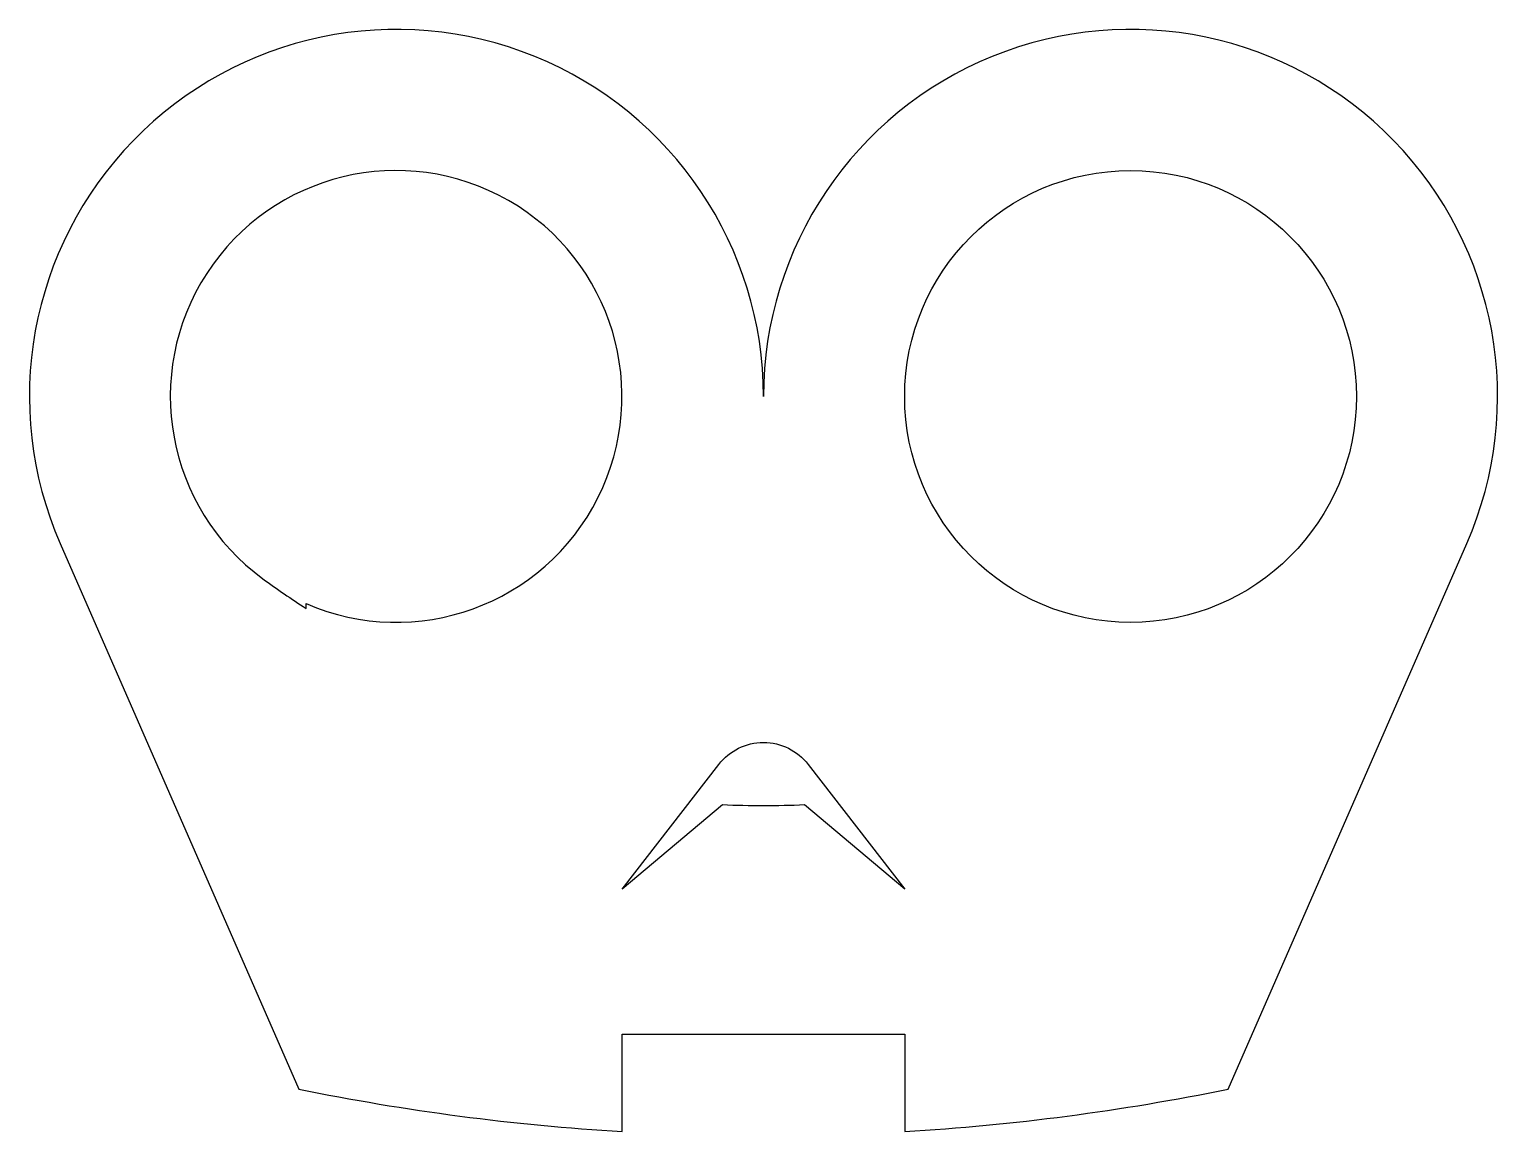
# Model space of a CAD drawing. Header units: millimetres. Extents: x -65 to 65, y 19 to 117.
import ezdxf

# ---------------------------------------------------------------- set-up
doc = ezdxf.new("R2010")
doc.units = ezdxf.units.MM
doc.layers.get('0').update_dxf_attribs({"linetype": 'CONTINUOUS'})

msp = doc.modelspace()

# ---------------------------------------------------------------- linework, layer by layer
for points in [[(12.5, 28), (12.5, 19.38, 0.034983), (41.14, 23.14), (62.27, 71.43, 1.230876), (0, 84.46, 1.230876), (-62.27, 71.43), (-41.14, 23.14, 0.034983), (-12.5, 19.38), (-12.5, 28)], [(-44.32, 68.32, 0.015438), (-40.5, 65.7), (-40.5, 66.13, 18.108353)], [(-12.5, 40.83), (-3.96, 51.89, -0.491063), (3.96, 51.89), (12.5, 40.83), (3.63, 48.3, -0.022558), (-3.63, 48.3)]]:
    msp.add_lwpolyline(points, format="xyb", close=True)
msp.add_circle((32.5, 84.46), 20)

doc.saveas('drawing.dxf')
